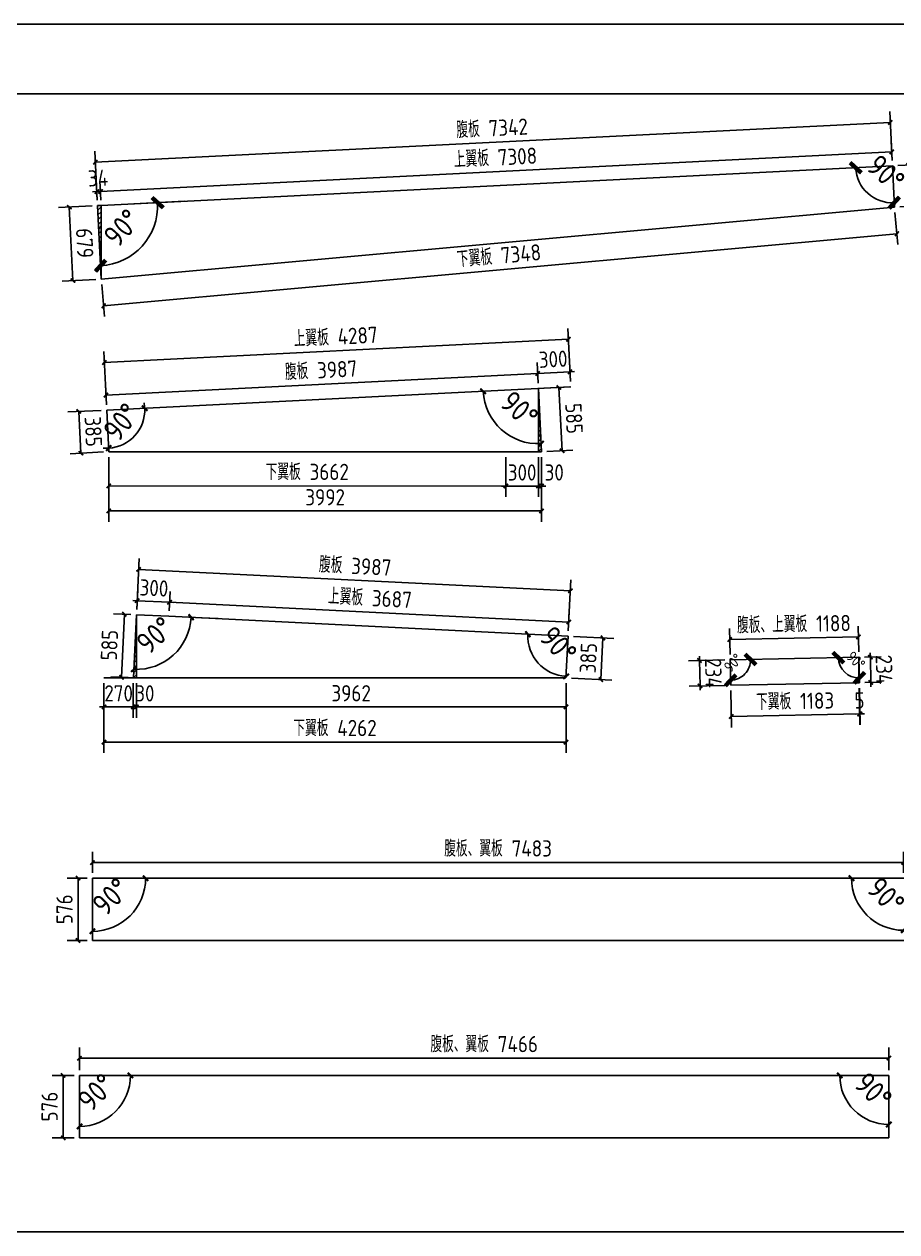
# Model space of a CAD drawing. Extents: x 411778 to 673094, y -11605 to 324395.
# Drawn here: x 417374 to 425424, y 124253 to 135395 of the extents above; entities that cross this region are included whole.
import ezdxf

# ---------------------------------------------------------------- set-up
doc = ezdxf.new("R2010")
doc.units = 0
doc.header["$LTSCALE"] = 1000
doc.header["$MEASUREMENT"] = 0
doc.styles.get("Standard").update_dxf_attribs({"font": 'gbenor.shx', "bigfont": 'gbcbig.shx'})
doc.dimstyles.get("Standard").update_dxf_attribs({"dimscale": 100, "dimtxt": 3.5, "dimasz": 1, "dimexe": 2.5, "dimexo": 3, "dimgap": 1.5, "dimtad": 1, "dimdec": 0, "dimzin": 0, "dimdsep": 46, "dimtxsty": 'Standard', "dimblk": 'ARCHTICK', "dimcen": 0.09, "dimadec": 0, "dimazin": 0, "dimtfac": 1, "dimtdec": 0, "dimtix": 1, "dimtmove": 2, "dimatfit": 3, "dimfxl": 1, "dimtolj": 1, "dimtzin": 0, "dimarcsym": 0})

# ---------------------------------------------------------------- blocks, each defined once
blk = doc.blocks.new('_ArchTick')
at = {"color": 0, "linetype": 'ByBlock', "const_width": 0.4}
blk.add_lwpolyline([(-0.5, -0.5), (0.5, 0.5)], dxfattribs=at)
blk = doc.blocks.new('*D3185')
at = {"color": 3, "lineweight": -2}
for p, q in [((418048, 133770), (418039, 133950)), ((418082, 133772), (418073, 133951)), ((418044, 133850), (418004, 133848)), ((418044, 133850), (418078, 133851)), ((418078, 133851), (418118, 133853))]:
    blk.add_line(p, q, dxfattribs=at)
at = {"layer": 'Defpoints', "color": 0}
for p in [(418078, 133851), (418050, 133720), (418084, 133722)]:
    blk.add_point(p, dxfattribs=at)
at = {"color": 3, "lineweight": -2, "xscale": 40, "yscale": 40, "zscale": 40}
for p, rotation in [((418044, 133850), 2.862405226101998), ((418078, 133851), 182.8624052261019)]:
    blk.add_blockref('_ArchTick', p, dxfattribs=dict(at, rotation=rotation))
at = {"color": 0, "insert": (418055, 133975), "char_height": 150, "attachment_point": 5, "rotation": 2.8624}
blk.add_mtext('\\A1;34', dxfattribs=at)
blk = doc.blocks.new('*D3186')
at = {"color": 3, "lineweight": -2}
for p, q in [((425380, 134137), (425371, 134316)), ((418078, 133851), (425376, 134216)), ((418082, 133772), (418073, 133951))]:
    blk.add_line(p, q, dxfattribs=at)
at = {"layer": 'Defpoints', "color": 0}
for p in [(425376, 134216), (425383, 134087), (418084, 133722)]:
    blk.add_point(p, dxfattribs=at)
at = {"color": 3, "lineweight": -2, "xscale": 40, "yscale": 40, "zscale": 40}
for p, rotation in [((425376, 134216), 2.862405226236664), ((418078, 133851), 182.8624052262367)]:
    blk.add_blockref('_ArchTick', p, dxfattribs=dict(at, rotation=rotation))
at = {"color": 0, "insert": (421721, 134164), "char_height": 150, "attachment_point": 5, "rotation": 2.8624}
blk.add_mtext('\\A1;上翼板 7308', dxfattribs=at)
blk = doc.blocks.new('*D3187')
at = {"color": 3, "lineweight": -2}
for p, q in [((418030, 134122), (425363, 134489)), ((425380, 134137), (425358, 134588)), ((418048, 133770), (418025, 134222))]:
    blk.add_line(p, q, dxfattribs=at)
at = {"layer": 'Defpoints', "color": 0}
for p in [(425363, 134489), (425383, 134087), (418050, 133720)]:
    blk.add_point(p, dxfattribs=at)
at = {"color": 3, "lineweight": -2, "xscale": 40, "yscale": 40, "zscale": 40}
for p, rotation in [((425363, 134489), 2.862405226111834), ((418030, 134122), 182.8624052261118)]:
    blk.add_blockref('_ArchTick', p, dxfattribs=dict(at, rotation=rotation))
at = {"color": 0, "insert": (421690, 134435), "char_height": 150, "attachment_point": 5, "rotation": 2.8624}
blk.add_mtext('\\A1;腹板 7342', dxfattribs=at)
blk = doc.blocks.new('*D3188')
at = {"color": 0, "lineweight": -2}
blk.add_line((418384, 133737), (418854, 133761), dxfattribs=at)
blk.add_arc((418050, 133720), 555, 272.8624, 2.8624, dxfattribs=at)
at = {"layer": 'Defpoints', "color": 0}
for p in [(418050, 133720), (418050, 133720), (418084, 133722), (418352, 133254), (418084, 133042)]:
    blk.add_point(p, dxfattribs=at)
at = {"color": 0, "lineweight": -2, "xscale": 100, "yscale": 100, "zscale": 100}
for p, rotation in [((418605, 133748), 92.86240522614101), ((418078, 133166), 182.8624052261081)]:
    blk.add_blockref('_ArchTick', p, dxfattribs=dict(at, rotation=rotation))
at = {"color": 0, "insert": (418277, 133516), "char_height": 200, "attachment_point": 5, "rotation": 47.8624}
blk.add_mtext('\\A1;90°', dxfattribs=at)
blk = doc.blocks.new('*D3189')
at = {"color": 0, "lineweight": -2}
blk.add_arc((425383, 134087), 340, 182.8624, 272.8624, dxfattribs=at)
at = {"layer": 'Defpoints', "color": 0}
for p in [(425383, 134087), (425383, 134087), (425098, 133903), (418084, 133722), (425402, 133707)]:
    blk.add_point(p, dxfattribs=at)
at = {"color": 0, "lineweight": -2, "xscale": 100, "yscale": 100, "zscale": 100}
for p, rotation in [((425044, 134070), 92.86240522611186), ((425400, 133748), 2.862405226139328)]:
    blk.add_blockref('_ArchTick', p, dxfattribs=dict(at, rotation=rotation))
at = {"color": 0, "insert": (425323, 134021), "char_height": 200, "attachment_point": 5, "rotation": 317.8624}
blk.add_mtext('\\A1;90°', dxfattribs=at)
blk = doc.blocks.new('*D3190')
at = {"color": 3, "lineweight": -2}
for p, q in [((418001, 133718), (417690, 133702)), ((417790, 133707), (417824, 133029)), ((418034, 133040), (417724, 133024))]:
    blk.add_line(p, q, dxfattribs=at)
at = {"layer": 'Defpoints', "color": 0}
for p in [(418050, 133720), (418084, 133042), (417824, 133029)]:
    blk.add_point(p, dxfattribs=at)
at = {"color": 3, "lineweight": -2, "xscale": 40, "yscale": 40, "zscale": 40}
for p, rotation in [((417790, 133707), 92.86240522611051), ((417824, 133029), 272.8624052261105)]:
    blk.add_blockref('_ArchTick', p, dxfattribs=dict(at, rotation=rotation))
at = {"color": 0, "insert": (417932, 133375), "char_height": 150, "attachment_point": 5, "rotation": 272.8624}
blk.add_mtext('\\A1;679', dxfattribs=at)
blk = doc.blocks.new('*D3191')
at = {"color": 3, "lineweight": -2}
for p, q in [((425433, 134090), (425633, 134100)), ((425552, 133714), (425533, 134095)), ((425452, 133709), (425652, 133719))]:
    blk.add_line(p, q, dxfattribs=at)
at = {"layer": 'Defpoints', "color": 0}
for p in [(425383, 134087), (425533, 134095), (425402, 133707)]:
    blk.add_point(p, dxfattribs=at)
at = {"color": 3, "lineweight": -2, "xscale": 40, "yscale": 40, "zscale": 40}
for p, rotation in [((425533, 134095), 92.86240522614258), ((425552, 133714), 272.8624052261426)]:
    blk.add_blockref('_ArchTick', p, dxfattribs=dict(at, rotation=rotation))
at = {"color": 0, "insert": (425667, 133911), "char_height": 150, "attachment_point": 5, "rotation": 272.8624}
blk.add_mtext('\\A1;381', dxfattribs=at)
blk = doc.blocks.new('*D3192')
at = {"color": 3, "lineweight": -2}
for p, q in [((418085, 131832), (417778, 131817)), ((417897, 131437), (417878, 131822)), ((418104, 131448), (417797, 131432))]:
    blk.add_line(p, q, dxfattribs=at)
at = {"layer": 'Defpoints', "color": 0}
for p in [(417878, 131822), (418135, 131834), (418154, 131450)]:
    blk.add_point(p, dxfattribs=at)
at = {"color": 3, "lineweight": -2, "xscale": 40, "yscale": 40, "zscale": 40}
for p, rotation in [((417878, 131822), 92.86240522614227), ((417897, 131437), 272.8624052261422)]:
    blk.add_blockref('_ArchTick', p, dxfattribs=dict(at, rotation=rotation))
at = {"color": 0, "insert": (418012, 131636), "char_height": 150, "attachment_point": 5, "rotation": 272.8624}
blk.add_mtext('\\A1;385', dxfattribs=at)
blk = doc.blocks.new('*D3193')
at = {"color": 3, "lineweight": -2}
for p, q in [((422114, 132084), (422105, 132272)), ((418128, 131973), (422110, 132172)), ((418133, 131884), (418123, 132073))]:
    blk.add_line(p, q, dxfattribs=at)
at = {"layer": 'Defpoints', "color": 0}
for p in [(422110, 132172), (422117, 132034), (418135, 131834)]:
    blk.add_point(p, dxfattribs=at)
at = {"color": 3, "lineweight": -2, "xscale": 40, "yscale": 40, "zscale": 40}
for p, rotation in [((422110, 132172), 2.862405226128246), ((418128, 131973), 182.8624052261282)]:
    blk.add_blockref('_ArchTick', p, dxfattribs=dict(at, rotation=rotation))
at = {"color": 0, "insert": (420112, 132202), "char_height": 150, "attachment_point": 5, "rotation": 2.8624}
blk.add_mtext('\\A1;腹板 3987', dxfattribs=at)
blk = doc.blocks.new('*D3194')
at = {"color": 3, "lineweight": -2}
for p, q in [((422114, 132084), (422105, 132272)), ((422414, 132099), (422404, 132287)), ((422110, 132172), (422070, 132170)), ((422110, 132172), (422409, 132187)), ((422409, 132187), (422449, 132189))]:
    blk.add_line(p, q, dxfattribs=at)
at = {"layer": 'Defpoints', "color": 0}
for p in [(422409, 132187), (422117, 132034), (422416, 132049)]:
    blk.add_point(p, dxfattribs=at)
at = {"color": 3, "lineweight": -2, "xscale": 40, "yscale": 40, "zscale": 40}
for p, rotation in [((422110, 132172), 2.862405226236691), ((422409, 132187), 182.8624052262367)]:
    blk.add_blockref('_ArchTick', p, dxfattribs=dict(at, rotation=rotation))
at = {"color": 0, "insert": (422253, 132304), "char_height": 150, "attachment_point": 5, "rotation": 2.8624}
blk.add_mtext('\\A1;300', dxfattribs=at)
blk = doc.blocks.new('*D3195')
at = {"color": 3, "lineweight": -2}
for p, q in [((422394, 132488), (418113, 132274)), ((422414, 132099), (422389, 132588)), ((418133, 131884), (418108, 132374))]:
    blk.add_line(p, q, dxfattribs=at)
at = {"layer": 'Defpoints', "color": 0}
for p in [(418113, 132274), (422416, 132049), (418135, 131834)]:
    blk.add_point(p, dxfattribs=at)
at = {"color": 3, "lineweight": -2, "xscale": 40, "yscale": 40, "zscale": 40}
for p, rotation in [((422394, 132488), 2.862405226111511), ((418113, 132274), 182.8624052261115)]:
    blk.add_blockref('_ArchTick', p, dxfattribs=dict(at, rotation=rotation))
at = {"color": 0, "insert": (420247, 132511), "char_height": 150, "attachment_point": 5, "rotation": 2.8624}
blk.add_mtext('\\A1;上翼板 4287', dxfattribs=at)
blk = doc.blocks.new('*D3196')
at = {"color": 3, "lineweight": -2}
for p, q in [((422167, 132036), (422406, 132048)), ((422336, 131459), (422306, 132043)), ((422196, 131452), (422435, 131464))]:
    blk.add_line(p, q, dxfattribs=at)
at = {"layer": 'Defpoints', "color": 0}
for p in [(422117, 132034), (422306, 132043), (422146, 131450)]:
    blk.add_point(p, dxfattribs=at)
at = {"color": 3, "lineweight": -2, "xscale": 40, "yscale": 40, "zscale": 40}
for p, rotation in [((422306, 132043), 92.86240522611246), ((422336, 131459), 272.8624052261125)]:
    blk.add_blockref('_ArchTick', p, dxfattribs=dict(at, rotation=rotation))
at = {"color": 0, "insert": (422446, 131757), "char_height": 150, "attachment_point": 5, "rotation": 272.8624}
blk.add_mtext('\\A1;585', dxfattribs=at)
blk = doc.blocks.new('*D3197')
at = {"color": 3, "lineweight": -2}
for p, q in [((418154, 131400), (418154, 131035)), ((421817, 131400), (421817, 131034)), ((418154, 131135), (421817, 131134))]:
    blk.add_line(p, q, dxfattribs=at)
at = {"layer": 'Defpoints', "color": 0}
for p in [(418154, 131450), (421817, 131450), (421817, 131134)]:
    blk.add_point(p, dxfattribs=at)
at = {"color": 3, "lineweight": -2, "xscale": 40, "yscale": 40, "zscale": 40}
for p, rotation in [((418154, 131135), 179.9928155509552), ((421817, 131134), 359.9928155509552)]:
    blk.add_blockref('_ArchTick', p, dxfattribs=dict(at, rotation=rotation))
at = {"color": 0, "insert": (419985, 131264), "char_height": 150, "attachment_point": 5, "rotation": 359.9928}
blk.add_mtext('\\A1;下翼板 3662', dxfattribs=at)
blk = doc.blocks.new('*D3198')
at = {"color": 3, "lineweight": -2}
for p, q in [((422117, 131400), (422117, 131034)), ((422146, 131400), (422146, 131034)), ((422117, 131134), (422077, 131134)), ((422117, 131134), (422146, 131134)), ((422146, 131134), (422186, 131134))]:
    blk.add_line(p, q, dxfattribs=at)
at = {"layer": 'Defpoints', "color": 0}
for p in [(422117, 131450), (422146, 131450), (422146, 131134)]:
    blk.add_point(p, dxfattribs=at)
at = {"color": 3, "lineweight": -2, "xscale": 40, "yscale": 40, "zscale": 40}
for p, rotation in [((422117, 131134), 359.992815551027), ((422146, 131134), 179.992815551027)]:
    blk.add_blockref('_ArchTick', p, dxfattribs=dict(at, rotation=rotation))
at = {"color": 0, "insert": (422263, 131259), "char_height": 150, "attachment_point": 5, "rotation": 359.9928}
blk.add_mtext('\\A1;30', dxfattribs=at)
blk = doc.blocks.new('*D3199')
at = {"color": 0, "lineweight": -2}
blk.add_arc((422117, 132034), 510, 182.8624, 272.8624, dxfattribs=at)
at = {"layer": 'Defpoints', "color": 0}
for p in [(422117, 132034), (422416, 132049), (418135, 131834), (421688, 131757), (422146, 131450)]:
    blk.add_point(p, dxfattribs=at)
at = {"color": 0, "lineweight": -2, "xscale": 50, "yscale": 50, "zscale": 50}
for p, rotation in [((421607, 132008), 92.8624052261116), ((422142, 131524), 2.862405226107914)]:
    blk.add_blockref('_ArchTick', p, dxfattribs=dict(at, rotation=rotation))
at = {"color": 0, "insert": (421942, 131841), "char_height": 200, "attachment_point": 5, "rotation": 317.8624}
blk.add_mtext('\\A1;90°', dxfattribs=at)
blk = doc.blocks.new('*D3200')
at = {"color": 0, "lineweight": -2}
for start, end in [(272.8624, 2.8624), (2.8624, 11.024), (264.7008, 272.8624)]:
    blk.add_arc((418135, 131834), 351, start, end, dxfattribs=at)
at = {"layer": 'Defpoints', "color": 0}
for p in [(422416, 132049), (418135, 131834), (418135, 131834), (418326, 131539), (418154, 131450)]:
    blk.add_point(p, dxfattribs=at)
at = {"color": 0, "lineweight": -2, "xscale": 50, "yscale": 50, "zscale": 50}
for p, rotation in [((418486, 131852), 272.8624052261122), ((418153, 131484), 2.862405226136051)]:
    blk.add_blockref('_ArchTick', p, dxfattribs=dict(at, rotation=rotation))
at = {"color": 0, "insert": (418271, 131724), "char_height": 200, "attachment_point": 5, "rotation": 50.9601}
blk.add_mtext('\\A1;90°', dxfattribs=at)
blk = doc.blocks.new('*D3105')
at = {"color": 3, "lineweight": -2}
for p, q in [((418154, 131400), (418154, 130805)), ((422146, 131400), (422146, 130804)), ((418154, 130905), (422146, 130904))]:
    blk.add_line(p, q, dxfattribs=at)
at = {"layer": 'Defpoints', "color": 0}
for p in [(418154, 131450), (422146, 131450), (422146, 130904)]:
    blk.add_point(p, dxfattribs=at)
at = {"color": 3, "lineweight": -2, "xscale": 40, "yscale": 40, "zscale": 40}
for p, rotation in [((418154, 130905), 179.992815550955), ((422146, 130904), 359.992815550955)]:
    blk.add_blockref('_ArchTick', p, dxfattribs=dict(at, rotation=rotation))
at = {"color": 0, "insert": (420150, 131030), "char_height": 150, "attachment_point": 5, "rotation": 359.9928}
blk.add_mtext('\\A1;3992', dxfattribs=at)
blk = doc.blocks.new('*D3201')
at = {"color": 3, "lineweight": -2}
for p, q in [((421817, 131400), (421817, 131034)), ((422117, 131400), (422117, 131034)), ((421817, 131134), (421777, 131134)), ((422117, 131134), (421817, 131134)), ((422117, 131134), (422157, 131134))]:
    blk.add_line(p, q, dxfattribs=at)
at = {"layer": 'Defpoints', "color": 0}
for p in [(421817, 131450), (422117, 131450), (421817, 131134)]:
    blk.add_point(p, dxfattribs=at)
at = {"color": 3, "lineweight": -2, "xscale": 40, "yscale": 40, "zscale": 40}
for p, rotation in [((421817, 131134), 359.9928155509547), ((422117, 131134), 179.9928155509547)]:
    blk.add_blockref('_ArchTick', p, dxfattribs=dict(at, rotation=rotation))
at = {"color": 0, "insert": (421967, 131259), "char_height": 150, "attachment_point": 5, "rotation": 359.9928}
blk.add_mtext('\\A1;300', dxfattribs=at)
blk = doc.blocks.new('*D3202')
at = {"color": 3, "lineweight": -2}
for p, q in [((418409, 129314), (418409, 128996)), ((422372, 129314), (422372, 128997)), ((422372, 129097), (418409, 129096))]:
    blk.add_line(p, q, dxfattribs=at)
at = {"layer": 'Defpoints', "color": 0}
for p in [(418409, 129364), (422372, 129364), (418409, 129096)]:
    blk.add_point(p, dxfattribs=at)
at = {"color": 3, "lineweight": -2, "xscale": 40, "yscale": 40, "zscale": 40}
for p, rotation in [((418409, 129096), 180.0071844490455), ((422372, 129097), 0.007184449045443131)]:
    blk.add_blockref('_ArchTick', p, dxfattribs=dict(at, rotation=rotation))
at = {"color": 0, "insert": (420390, 129222), "char_height": 150, "attachment_point": 5, "rotation": 0.0072}
blk.add_mtext('\\A1;3962', dxfattribs=at)
blk = doc.blocks.new('*D3203')
at = {"color": 3, "lineweight": -2}
for p, q in [((418110, 129314), (418110, 128996)), ((418409, 129314), (418409, 128996)), ((418409, 129096), (418110, 129096))]:
    blk.add_line(p, q, dxfattribs=at)
at = {"layer": 'Defpoints', "color": 0}
for p in [(418110, 129364), (418409, 129364), (418110, 129096)]:
    blk.add_point(p, dxfattribs=at)
at = {"color": 3, "lineweight": -2, "xscale": 40, "yscale": 40, "zscale": 40}
for p, rotation in [((418110, 129096), 180.007184448973), ((418409, 129096), 0.007184448973021063)]:
    blk.add_blockref('_ArchTick', p, dxfattribs=dict(at, rotation=rotation))
at = {"color": 0, "insert": (418487, 129221), "char_height": 150, "attachment_point": 5, "rotation": 0.0072}
blk.add_mtext('\\A1;30', dxfattribs=at)
blk = doc.blocks.new('*D3106')
at = {"color": 3, "lineweight": -2}
for p, q in [((418110, 129314), (418110, 128671)), ((422372, 129314), (422372, 128671)), ((422372, 128771), (418110, 128771))]:
    blk.add_line(p, q, dxfattribs=at)
at = {"layer": 'Defpoints', "color": 0}
for p in [(418110, 129364), (422372, 129364), (418110, 128771)]:
    blk.add_point(p, dxfattribs=at)
at = {"color": 3, "lineweight": -2, "xscale": 40, "yscale": 40, "zscale": 40}
for p, rotation in [((418110, 128771), 180.0066801557777), ((422372, 128771), 0.006680155777738506)]:
    blk.add_blockref('_ArchTick', p, dxfattribs=dict(at, rotation=rotation))
at = {"color": 0, "insert": (420241, 128901), "char_height": 150, "attachment_point": 5, "rotation": 0.0067}
blk.add_mtext('\\A1;下翼板 4262', dxfattribs=at)
blk = doc.blocks.new('*D3204')
at = {"color": 3, "lineweight": -2}
for p, q in [((418110, 129314), (418110, 128996)), ((418380, 129314), (418380, 128996)), ((418110, 129096), (418070, 129096)), ((418380, 129096), (418110, 129096)), ((418380, 129096), (418420, 129096))]:
    blk.add_line(p, q, dxfattribs=at)
at = {"layer": 'Defpoints', "color": 0}
for p in [(418110, 129364), (418380, 129364), (418110, 129096)]:
    blk.add_point(p, dxfattribs=at)
at = {"color": 3, "lineweight": -2, "xscale": 40, "yscale": 40, "zscale": 40}
for p, rotation in [((418110, 129096), 359.9999999999691), ((418380, 129096), 179.9999999999691)]:
    blk.add_blockref('_ArchTick', p, dxfattribs=dict(at, rotation=rotation))
at = {"color": 0, "insert": (418245, 129221), "char_height": 150, "attachment_point": 5}
blk.add_mtext('\\A1;270', dxfattribs=at)
blk = doc.blocks.new('*D3205')
at = {"color": 3, "lineweight": -2}
for p, q in [((418711, 129982), (418720, 130162)), ((422397, 129879), (418715, 130062)), ((422393, 129799), (422402, 129979))]:
    blk.add_line(p, q, dxfattribs=at)
at = {"layer": 'Defpoints', "color": 0}
for p in [(418715, 130062), (418708, 129932), (422391, 129749)]:
    blk.add_point(p, dxfattribs=at)
at = {"color": 3, "lineweight": -2, "xscale": 40, "yscale": 40, "zscale": 40}
for p, rotation in [((418715, 130062), 177.158499624351), ((422397, 129879), 357.158499624351)]:
    blk.add_blockref('_ArchTick', p, dxfattribs=dict(at, rotation=rotation))
at = {"color": 0, "insert": (420563, 130101), "char_height": 150, "attachment_point": 5, "rotation": 357.1585}
blk.add_mtext('\\A1;上翼板 3687', dxfattribs=at)
blk = doc.blocks.new('*D3206')
at = {"color": 3, "lineweight": -2}
for p, q in [((418412, 129996), (418421, 130175)), ((418711, 129982), (418720, 130161)), ((418416, 130076), (418376, 130078)), ((418715, 130061), (418416, 130076)), ((418715, 130061), (418755, 130059))]:
    blk.add_line(p, q, dxfattribs=at)
at = {"layer": 'Defpoints', "color": 0}
for p in [(418416, 130076), (418409, 129947), (418708, 129932)]:
    blk.add_point(p, dxfattribs=at)
at = {"color": 3, "lineweight": -2, "xscale": 40, "yscale": 40, "zscale": 40}
for p, rotation in [((418416, 130076), 357.1584996241521), ((418715, 130061), 177.1584996241521)]:
    blk.add_blockref('_ArchTick', p, dxfattribs=dict(at, rotation=rotation))
at = {"color": 0, "insert": (418571, 130193), "char_height": 150, "attachment_point": 5, "rotation": 357.1585}
blk.add_mtext('\\A1;300', dxfattribs=at)
blk = doc.blocks.new('*D3207')
at = {"color": 3, "lineweight": -2}
for p, q in [((418412, 129996), (418435, 130465)), ((422412, 130168), (418430, 130365)), ((422393, 129799), (422417, 130268))]:
    blk.add_line(p, q, dxfattribs=at)
at = {"layer": 'Defpoints', "color": 0}
for p in [(418430, 130365), (418409, 129947), (422391, 129749)]:
    blk.add_point(p, dxfattribs=at)
at = {"color": 3, "lineweight": -2, "xscale": 40, "yscale": 40, "zscale": 40}
for p, rotation in [((418430, 130365), 177.158499624351), ((422412, 130168), 357.158499624351)]:
    blk.add_blockref('_ArchTick', p, dxfattribs=dict(at, rotation=rotation))
at = {"color": 0, "insert": (420427, 130396), "char_height": 150, "attachment_point": 5, "rotation": 357.1585}
blk.add_mtext('\\A1;腹板 3987', dxfattribs=at)
blk = doc.blocks.new('*D3208')
at = {"color": 3, "lineweight": -2}
for p, q in [((422441, 129746), (422812, 129728)), ((422712, 129733), (422693, 129348)), ((422422, 129362), (422793, 129343))]:
    blk.add_line(p, q, dxfattribs=at)
at = {"layer": 'Defpoints', "color": 0}
for p in [(422391, 129749), (422372, 129364), (422693, 129348)]:
    blk.add_point(p, dxfattribs=at)
at = {"color": 3, "lineweight": -2, "xscale": 40, "yscale": 40, "zscale": 40}
for p, rotation in [((422712, 129733), 87.1375947738753), ((422693, 129348), 267.1375947738753)]:
    blk.add_blockref('_ArchTick', p, dxfattribs=dict(at, rotation=rotation))
at = {"color": 0, "insert": (422578, 129547), "char_height": 150, "attachment_point": 5, "rotation": 87.1376}
blk.add_mtext('\\A1;385', dxfattribs=at)
blk = doc.blocks.new('*D3209')
at = {"color": 3, "lineweight": -2}
for p, q in [((418359, 129949), (418198, 129956)), ((418272, 129369), (418298, 129952)), ((418333, 129366), (418172, 129373))]:
    blk.add_line(p, q, dxfattribs=at)
at = {"layer": 'Defpoints', "color": 0}
for p in [(418298, 129952), (418409, 129947), (418383, 129364)]:
    blk.add_point(p, dxfattribs=at)
at = {"color": 3, "lineweight": -2, "xscale": 40, "yscale": 40, "zscale": 40}
for p, rotation in [((418298, 129952), 87.41582622571491), ((418272, 129369), 267.4158262257149)]:
    blk.add_blockref('_ArchTick', p, dxfattribs=dict(at, rotation=rotation))
at = {"color": 0, "insert": (418160, 129666), "char_height": 150, "attachment_point": 5, "rotation": 87.4158}
blk.add_mtext('\\A1;585', dxfattribs=at)
blk = doc.blocks.new('*D3210')
at = {"color": 0, "lineweight": -2}
blk.add_line((419008, 129919), (419164, 129912), dxfattribs=at)
blk.add_arc((418409, 129947), 505, 267.4158, 357.4158, dxfattribs=at)
at = {"layer": 'Defpoints', "color": 0}
for p in [(418409, 129947), (418409, 129947), (418708, 129933), (418642, 129498), (418383, 129364)]:
    blk.add_point(p, dxfattribs=at)
at = {"color": 0, "lineweight": -2, "xscale": 50, "yscale": 50, "zscale": 50}
for p, rotation in [((418914, 129924), 87.4158262257276), ((418386, 129442), 177.4158262257157)]:
    blk.add_blockref('_ArchTick', p, dxfattribs=dict(at, rotation=rotation))
at = {"color": 0, "insert": (418581, 129758), "char_height": 200, "attachment_point": 5, "rotation": 42.4158}
blk.add_mtext('\\A1;90°', dxfattribs=at)
blk = doc.blocks.new('*D3211')
at = {"color": 0, "lineweight": -2}
blk.add_arc((422391, 129749), 371, 177.1376, 267.1376, dxfattribs=at)
at = {"layer": 'Defpoints', "color": 0}
for p in [(418708, 129933), (422391, 129749), (422391, 129749), (422061, 129580), (422372, 129364)]:
    blk.add_point(p, dxfattribs=at)
at = {"color": 0, "lineweight": -2, "xscale": 50, "yscale": 50, "zscale": 50}
for p, rotation in [((422020, 129767), 87.1375947738881), ((422372, 129378), 357.1375947738786)]:
    blk.add_blockref('_ArchTick', p, dxfattribs=dict(at, rotation=rotation))
at = {"color": 0, "insert": (422301, 129668), "char_height": 200, "attachment_point": 5, "rotation": 312.1376}
blk.add_mtext('\\A1;90°', dxfattribs=at)
blk = doc.blocks.new('*D3212')
at = {"color": 3, "lineweight": -2}
for p, q in [((425406, 133657), (425433, 133361)), ((425424, 133461), (418107, 132796)), ((418089, 132992), (418116, 132697))]:
    blk.add_line(p, q, dxfattribs=at)
at = {"layer": 'Defpoints', "color": 0}
for p in [(425402, 133707), (418084, 133042), (418107, 132796)]:
    blk.add_point(p, dxfattribs=at)
at = {"color": 3, "lineweight": -2, "xscale": 40, "yscale": 40, "zscale": 40}
for p, rotation in [((425424, 133461), 5.189537818528772), ((418107, 132796), 185.1895378185288)]:
    blk.add_blockref('_ArchTick', p, dxfattribs=dict(at, rotation=rotation))
at = {"color": 0, "insert": (421754, 133258), "char_height": 150, "attachment_point": 5, "rotation": 5.1895}
blk.add_mtext('\\A1;下翼板 7348', dxfattribs=at)
blk = doc.blocks.new('*D3215')
at = {"color": 3, "lineweight": -2}
for p, q in [((425075, 129269), (425082, 128931)), ((423892, 129246), (423898, 128907)), ((423896, 129007), (425080, 129031))]:
    blk.add_line(p, q, dxfattribs=at)
at = {"layer": 'Defpoints', "color": 0}
for p in [(423891, 129296), (425074, 129319), (425080, 129031)]:
    blk.add_point(p, dxfattribs=at)
at = {"color": 3, "lineweight": -2, "xscale": 40, "yscale": 40, "zscale": 40}
for p, rotation in [((423896, 129007), 181.1506035000472), ((425080, 129031), 1.150603500047161)]:
    blk.add_blockref('_ArchTick', p, dxfattribs=dict(at, rotation=rotation))
at = {"color": 0, "insert": (424485, 129149), "char_height": 150, "attachment_point": 5, "rotation": 1.1506}
blk.add_mtext('\\A1;下翼板 1183', dxfattribs=at)
blk = doc.blocks.new('*D3216')
at = {"color": 3, "lineweight": -2}
for p, q in [((425075, 129269), (425082, 128931)), ((425080, 129269), (425086, 128931)), ((425080, 129031), (425040, 129030)), ((425080, 129031), (425084, 129031)), ((425084, 129031), (425124, 129032))]:
    blk.add_line(p, q, dxfattribs=at)
at = {"layer": 'Defpoints', "color": 0}
for p in [(425074, 129319), (425079, 129319), (425084, 129031)]:
    blk.add_point(p, dxfattribs=at)
at = {"color": 3, "lineweight": -2, "xscale": 40, "yscale": 40, "zscale": 40}
for p, rotation in [((425080, 129031), 1.150603500031089), ((425084, 129031), 181.1506035000311)]:
    blk.add_blockref('_ArchTick', p, dxfattribs=dict(at, rotation=rotation))
at = {"color": 0, "insert": (425079, 129156), "char_height": 150, "attachment_point": 5, "rotation": 1.1506}
blk.add_mtext('\\A1;5', dxfattribs=at)
blk = doc.blocks.new('*D3217')
at = {"color": 3, "lineweight": -2}
for p, q in [((423836, 129529), (423503, 129522)), ((423603, 129524), (423603, 129564)), ((423608, 129290), (423603, 129524)), ((423841, 129295), (423508, 129288)), ((423608, 129290), (423609, 129250))]:
    blk.add_line(p, q, dxfattribs=at)
at = {"layer": 'Defpoints', "color": 0}
for p in [(423603, 129524), (423886, 129530), (423891, 129296)]:
    blk.add_point(p, dxfattribs=at)
at = {"color": 3, "lineweight": -2, "xscale": 40, "yscale": 40, "zscale": 40}
for p, rotation in [((423603, 129524), 271.1457628381741), ((423608, 129290), 91.14576283817406)]:
    blk.add_blockref('_ArchTick', p, dxfattribs=dict(at, rotation=rotation))
at = {"color": 0, "insert": (423731, 129409), "char_height": 150, "attachment_point": 5, "rotation": 271.1458}
blk.add_mtext('\\A1;234', dxfattribs=at)
blk = doc.blocks.new('*D3218')
at = {"color": 3, "lineweight": -2}
for p, q in [((425179, 129555), (425178, 129595)), ((425124, 129554), (425279, 129557)), ((425183, 129322), (425179, 129555)), ((425129, 129320), (425283, 129324)), ((425183, 129322), (425184, 129282))]:
    blk.add_line(p, q, dxfattribs=at)
at = {"layer": 'Defpoints', "color": 0}
for p in [(425074, 129553), (425179, 129555), (425079, 129319)]:
    blk.add_point(p, dxfattribs=at)
at = {"color": 3, "lineweight": -2, "xscale": 40, "yscale": 40, "zscale": 40}
for p, rotation in [((425179, 129555), 271.1505844320536), ((425183, 129322), 91.15058443205356)]:
    blk.add_blockref('_ArchTick', p, dxfattribs=dict(at, rotation=rotation))
at = {"color": 0, "insert": (425306, 129441), "char_height": 150, "attachment_point": 5, "rotation": 271.1506}
blk.add_mtext('\\A1;234', dxfattribs=at)
blk = doc.blocks.new('*D3219')
at = {"color": 3, "lineweight": -2}
for p, q in [((423885, 129579), (423880, 129818)), ((425073, 129603), (425068, 129842)), ((425070, 129742), (423882, 129718))]:
    blk.add_line(p, q, dxfattribs=at)
at = {"layer": 'Defpoints', "color": 0}
for p in [(423882, 129718), (423886, 129530), (425074, 129553)]:
    blk.add_point(p, dxfattribs=at)
at = {"color": 3, "lineweight": -2, "xscale": 40, "yscale": 40, "zscale": 40}
for p, rotation in [((423882, 129718), 181.1505844320332), ((425070, 129742), 1.150584432033188)]:
    blk.add_blockref('_ArchTick', p, dxfattribs=dict(at, rotation=rotation))
at = {"color": 0, "insert": (424474, 129860), "char_height": 150, "attachment_point": 5, "rotation": 1.1506}
blk.add_mtext('\\A1;腹板、上翼板 1188', dxfattribs=at)
blk = doc.blocks.new('*D3220')
at = {"color": 0, "lineweight": -2}
blk.add_arc((423886, 129530), 188, 271.1458, 1.1506, dxfattribs=at)
at = {"layer": 'Defpoints', "color": 0}
for p in [(423886, 129530), (423886, 129530), (425074, 129553), (423983, 129369), (423891, 129296)]:
    blk.add_point(p, dxfattribs=at)
at = {"color": 0, "lineweight": -2, "xscale": 100, "yscale": 100, "zscale": 100}
for p, rotation in [((424074, 129533), 91.15058443203247), ((423890, 129341), 181.1457628381813)]:
    blk.add_blockref('_ArchTick', p, dxfattribs=dict(at, rotation=rotation))
at = {"color": 0, "insert": (423913, 129503), "char_height": 100, "attachment_point": 5, "rotation": 46.1482}
blk.add_mtext('\\A1;90°', dxfattribs=at)
blk = doc.blocks.new('*D3221')
at = {"color": 0, "lineweight": -2}
blk.add_arc((425074, 129553), 190, 181.1506, 271.1506, dxfattribs=at)
at = {"layer": 'Defpoints', "color": 0}
for p in [(423886, 129530), (425074, 129553), (425074, 129553), (424911, 129455), (425079, 129319)]:
    blk.add_point(p, dxfattribs=at)
at = {"color": 0, "lineweight": -2, "xscale": 100, "yscale": 100, "zscale": 100}
for p, rotation in [((424884, 129550), 91.15058443203135), ((425078, 129364), 1.150584432060366)]:
    blk.add_blockref('_ArchTick', p, dxfattribs=dict(at, rotation=rotation))
at = {"color": 0, "insert": (425046, 129525), "char_height": 100, "attachment_point": 5, "rotation": 316.1506}
blk.add_mtext('\\A1;90°', dxfattribs=at)
blk = doc.blocks.new('*D3222')
at = {"color": 3, "lineweight": -2}
for p, q in [((417953.5, 127516.5), (417771, 127516.5)), ((417871, 126940.5), (417871, 127516.5)), ((417953.5, 126940.5), (417771, 126940.5))]:
    blk.add_line(p, q, dxfattribs=at)
at = {"layer": 'Defpoints', "color": 0}
for p in [(417871, 127516.5), (418003.5, 127516.5), (418003.5, 126940.5)]:
    blk.add_point(p, dxfattribs=at)
at = {"color": 3, "lineweight": -2, "xscale": 40, "yscale": 40, "zscale": 40}
for p, rotation in [((417871, 127516.5), 90), ((417871, 126940.5), 270)]:
    blk.add_blockref('_ArchTick', p, dxfattribs=dict(at, rotation=rotation))
at = {"color": 0, "insert": (417746, 127228.5), "char_height": 150, "attachment_point": 5, "rotation": 90}
blk.add_mtext('\\A1;576', dxfattribs=at)
blk = doc.blocks.new('*D3223')
at = {"color": 3, "lineweight": -2}
for p, q in [((418004, 127566), (418004, 127760)), ((425486, 127566), (425486, 127760)), ((418004, 127660), (425486, 127660))]:
    blk.add_line(p, q, dxfattribs=at)
at = {"layer": 'Defpoints', "color": 0}
for p in [(425486, 127660), (418004, 127516), (425486, 127516)]:
    blk.add_point(p, dxfattribs=at)
at = {"color": 3, "lineweight": -2, "xscale": 40, "yscale": 40, "zscale": 40, "rotation": 180}
blk.add_blockref('_ArchTick', (418004, 127660), dxfattribs=at)
at = {"color": 3, "lineweight": -2, "xscale": 40, "yscale": 40, "zscale": 40}
blk.add_blockref('_ArchTick', (425486, 127660), dxfattribs=at)
at = {"color": 0, "insert": (421745, 127790), "char_height": 150, "attachment_point": 5}
blk.add_mtext('\\A1;腹板、翼板 7483', dxfattribs=at)
blk = doc.blocks.new('*D3224')
at = {"color": 0, "lineweight": -2}
blk.add_arc((418003, 127516), 491, 270, 0, dxfattribs=at)
at = {"layer": 'Defpoints', "color": 0}
for p in [(418003, 127516), (418003, 127516), (425486, 127516), (418249, 127092), (418003, 126940)]:
    blk.add_point(p, dxfattribs=at)
at = {"color": 0, "lineweight": -2, "xscale": 50, "yscale": 50, "zscale": 50}
for p, rotation in [((418494, 127516), 90), ((418003, 127026), 180)]:
    blk.add_blockref('_ArchTick', p, dxfattribs=dict(at, rotation=rotation))
at = {"color": 0, "insert": (418174, 127346), "char_height": 200, "attachment_point": 5, "rotation": 45}
blk.add_mtext('\\A1;90°', dxfattribs=at)
blk = doc.blocks.new('*D3225')
at = {"color": 0, "lineweight": -2}
blk.add_arc((425486, 127516), 481, 180, 270, dxfattribs=at)
at = {"layer": 'Defpoints', "color": 0}
for p in [(418004, 127516), (425486, 127516), (425486, 127516), (425070, 127276), (425486, 126940)]:
    blk.add_point(p, dxfattribs=at)
at = {"color": 0, "lineweight": -2, "xscale": 50, "yscale": 50, "zscale": 50, "rotation": 90}
blk.add_blockref('_ArchTick', (425006, 127516), dxfattribs=at)
at = {"color": 0, "lineweight": -2, "xscale": 50, "yscale": 50, "zscale": 50}
blk.add_blockref('_ArchTick', (425486, 127036), dxfattribs=at)
at = {"color": 0, "insert": (425323, 127353), "char_height": 200, "attachment_point": 5, "rotation": 315}
blk.add_mtext('\\A1;90°', dxfattribs=at)
blk = doc.blocks.new('*D3226')
at = {"color": 3, "lineweight": -2}
for p, q in [((417834, 125696), (417633.5, 125696)), ((417733.5, 125120), (417733.5, 125696)), ((417834, 125120), (417633.5, 125120))]:
    blk.add_line(p, q, dxfattribs=at)
at = {"layer": 'Defpoints', "color": 0}
for p in [(417733.5, 125696), (417884, 125696), (417884, 125120)]:
    blk.add_point(p, dxfattribs=at)
at = {"color": 3, "lineweight": -2, "xscale": 40, "yscale": 40, "zscale": 40}
for p, rotation in [((417733.5, 125696), 90), ((417733.5, 125120), 270)]:
    blk.add_blockref('_ArchTick', p, dxfattribs=dict(at, rotation=rotation))
at = {"color": 0, "insert": (417608.5, 125408), "char_height": 150, "attachment_point": 5, "rotation": 90}
blk.add_mtext('\\A1;576', dxfattribs=at)
blk = doc.blocks.new('*D3227')
at = {"color": 3, "lineweight": -2}
for p, q in [((417884, 125746), (417884, 125955)), ((425350, 125746), (425350, 125955)), ((417884, 125855), (425350, 125855))]:
    blk.add_line(p, q, dxfattribs=at)
at = {"layer": 'Defpoints', "color": 0}
for p in [(425350, 125855), (417884, 125696), (425350, 125696)]:
    blk.add_point(p, dxfattribs=at)
at = {"color": 3, "lineweight": -2, "xscale": 40, "yscale": 40, "zscale": 40, "rotation": 180}
blk.add_blockref('_ArchTick', (417884, 125855), dxfattribs=at)
at = {"color": 3, "lineweight": -2, "xscale": 40, "yscale": 40, "zscale": 40}
blk.add_blockref('_ArchTick', (425350, 125855), dxfattribs=at)
at = {"color": 0, "insert": (421617, 125985), "char_height": 150, "attachment_point": 5}
blk.add_mtext('\\A1;腹板、翼板 7466', dxfattribs=at)
blk = doc.blocks.new('*D3228')
at = {"color": 0, "lineweight": -2}
blk.add_arc((417884, 125696), 470, 270, 0, dxfattribs=at)
at = {"layer": 'Defpoints', "color": 0}
for p in [(417884, 125696), (417884, 125696), (425350, 125696), (418119, 125289), (417884, 125120)]:
    blk.add_point(p, dxfattribs=at)
at = {"color": 0, "lineweight": -2, "xscale": 50, "yscale": 50, "zscale": 50}
for p, rotation in [((418354, 125696), 90), ((417884, 125226), 180.0000000000041)]:
    blk.add_blockref('_ArchTick', p, dxfattribs=dict(at, rotation=rotation))
at = {"color": 0, "insert": (418039, 125541), "char_height": 200, "attachment_point": 5, "rotation": 45}
blk.add_mtext('\\A1;90°', dxfattribs=at)
blk = doc.blocks.new('*D3229')
at = {"color": 0, "lineweight": -2}
blk.add_arc((425350, 125696), 453, 180, 270, dxfattribs=at)
at = {"layer": 'Defpoints', "color": 0}
for p in [(417884, 125696), (425350, 125696), (425350, 125696), (424958, 125470), (425350, 125120)]:
    blk.add_point(p, dxfattribs=at)
at = {"color": 0, "lineweight": -2, "xscale": 50, "yscale": 50, "zscale": 50}
for p, rotation in [((424897, 125696), 90), ((425350, 125243), 359.999999999998)]:
    blk.add_blockref('_ArchTick', p, dxfattribs=dict(at, rotation=rotation))
at = {"color": 0, "insert": (425207, 125553), "char_height": 200, "attachment_point": 5, "rotation": 315}
blk.add_mtext('\\A1;90°', dxfattribs=at)

msp = doc.modelspace()

# ---------------------------------------------------------------- hatches: boundary and pattern name
h = msp.add_hatch()
h.set_pattern_fill('ANSI31', color=2, scale=20, style=0)
h.set_pattern_definition([(45, (-27149.567, 2695.122), (-22.4506403, 22.4506403), [])])
h.paths.add_polyline_path([(418084.4, 133722.2), (418050.5, 133720.5), (418084.4, 133042.3)])
h = msp.add_hatch()
h.set_pattern_fill('ANSI31', color=256, scale=20, style=0)
h.set_pattern_definition([(45, (-23139.846, -77.912), (-22.4506403, 22.4506403), [])])
h.paths.add_polyline_path([(422116.6, 132033.6), (422116.6, 131449.6), (422145.8, 131449.6)])
h = msp.add_hatch()
h.set_pattern_fill('ANSI31', color=256, scale=20, style=0)
h.set_pattern_definition([(45, (-22874.75, -322.044), (-22.4506403, 22.4506403), [])])
h.paths.add_polyline_path([(418409.3, 129946.5), (418383, 129364), (418409.3, 129364)])
h = msp.add_hatch()
h.set_pattern_fill('ANSI31', color=256, scale=20, style=0)
h.set_pattern_definition([(45, (10348.84, -1362.643), (-22.4506403, 22.4506403), [])])
h.paths.add_polyline_path([(425073.8, 129553.3), (425073.8, 129319.3), (425078.5, 129319.4)])

# ---------------------------------------------------------------- linework, layer by layer
for p, q in [((425382.9, 134087.1), (418084.4, 133722.2)), ((418084.4, 133722.2), (418084.4, 133042.3)), ((418084.4, 133042.3), (425401.9, 133706.9)), ((422416.2, 132048.6), (418135, 131834.5)), ((422116.6, 132033.6), (422116.6, 131449.6)), ((418154.2, 131450.1), (422116.6, 131449.6)), ((422116.6, 131449.6), (422145.8, 131449.6)), ((418383, 129364), (418409.3, 129946.5)), ((418409.3, 129946.5), (418409.3, 129364)), ((418708.5, 129933), (422390.9, 129748.9)), ((425073.8, 129553.4), (423886, 129529.5)), ((423890.7, 129295.5), (423886, 129529.5)), ((425073.8, 129319.3), (425073.8, 129553.4)), ((425078.5, 129319.4), (425073.8, 129553.3)), ((418409.3, 129364), (418110.1, 129364)), ((422371.7, 129364.5), (418409.3, 129364)), ((425073.8, 129319.3), (423890.7, 129295.5)), ((425073.8, 129319.3), (425078.5, 129319.4)), ((425486.5, 127516.5), (418003.5, 127516.5)), ((418003.5, 127516.5), (418003.5, 126940.5)), ((418003.5, 126940.5), (425486.5, 126940.5)), ((425350, 125696), (417884, 125696)), ((417884, 125120), (417884, 125696)), ((425350, 125120), (425350, 125696)), ((417884, 125120), (425350, 125120))]:
    msp.add_line(p, q)
at = {"color": 0}
for p, q in [((425382.9, 134087.1), (425401.9, 133706.9)), ((418135, 131834.5), (418154.2, 131450.1)), ((422390.9, 129748.9), (422371.7, 129364.5))]:
    msp.add_line(p, q, dxfattribs=at)
at = {"color": 2}
for p, q in [((418084.4, 133722.2), (418050.5, 133720.5)), ((418084.4, 133042.3), (418050.5, 133720.5)), ((422116.6, 131449.6), (421816.6, 131449.6)), ((418409.3, 129946.5), (418708.5, 129933))]:
    msp.add_line(p, q, dxfattribs=at)
at = {"color": 1}
msp.add_line((422145.8, 131449.6), (422116.6, 132033.6), dxfattribs=at)
for points in [[(426628.5, 134753), (411778.5, 134753), (411778.5, 135395), (426628.5, 135395)], [(411778.5, 134753), (426628.5, 134753), (426628.5, 124253), (411778.5, 124253)]]:
    msp.add_lwpolyline(points, close=True)

# ---------------------------------------------------------------- dimensions: what is measured, and where the dimension line sits
for p1, p2, distance, text, picture, middle in [((418050.5, 133720.5), (425382.9, 134087.1), 402, '腹板 7342', '*D3187', (421690.2, 134435.1)), ((425401.9, 133706.9), (418084.4, 133042.3), 246.9, '下翼板 7348', '*D3212', (421753.8, 133258.1)), ((422416.2, 132048.6), (418135, 131834.5), -440.2, '上翼板 4287', '*D3195', (420247.2, 132511)), ((418135, 131834.5), (422116.6, 132033.6), 138.3, '腹板 3987', '*D3193', (420112.4, 132202)), ((418154.2, 131450.1), (421816.6, 131449.6), -315.5, '下翼板 3662', '*D3197', (419985.4, 131264.3)), ((422390.9, 129748.9), (418409.3, 129946.5), -419.5, '腹板 3987', '*D3207', (420427.3, 130396.4)), ((422390.9, 129748.9), (418708.4, 129931.7), -130.7, '上翼板 3687', '*D3205', (420562.6, 130100.6)), ((425073.8, 129553.4), (423886, 129529.5), -188.5, '腹板、上翼板 1188', '*D3219', (424473.5, 129859.8)), ((418383, 129364), (418409.3, 129946.5), 111, '585', '*D3209', (418160.3, 129665.9)), ((422371.7, 129364.5), (418110.1, 129364), 593.1, '下翼板 4262', '*D3106', (420240.9, 128901.1)), ((423890.7, 129295.5), (425073.8, 129319.3), -288.6, '下翼板 1183', '*D3215', (424485.4, 129148.9)), ((418003.5, 127516.5), (425486.5, 127516.5), 143.5, '腹板、翼板 7483', '*D3223', (421745, 127790)), ((417884, 125696), (425350, 125696), 159, '腹板、翼板 7466', '*D3227', (421617, 125985))]:
    dim = msp.add_aligned_dim(p1=p1, p2=p2, distance=distance, text=text, dimstyle='Standard', override={"dimtxt": 1.5, "dimasz": 0.4, "dimexe": 1, "dimexo": 0.5, "dimgap": 0.5, "dimclrd": 3, "dimclre": 3})
    dim.commit()
    dim.dimension.update_dxf_attribs({"geometry": picture, "text_midpoint": middle})
dim = msp.add_linear_dim(base=(425376.5, 134216.2), p1=(418084.4, 133722.2), p2=(425382.9, 134087.1), angle=182.86241, text='上翼板 7308', dimstyle='Standard', override={"dimtxt": 1.5, "dimasz": 0.4, "dimexe": 1, "dimexo": 0.5, "dimgap": 0.5, "dimclrd": 3, "dimclre": 3})
dim.commit()
dim.dimension.update_dxf_attribs({"geometry": '*D3186', "text_midpoint": (421720.7, 134163.6)})
for base, line1, line2, override, picture, middle in [((425097.6, 133902.8), ((425382.9, 134087.1), (418084.4, 133722.2)), ((425382.9, 134087.1), (425401.9, 133706.9)), {"dimtxt": 2}, '*D3189', (425322.8, 134020.6)), ((418351.5, 133254.5), ((418084.4, 133042.3), (418050.5, 133720.5)), ((418084.4, 133722.2), (418050.5, 133720.5)), {"dimtxt": 2}, '*D3188', (418276.5, 133516)), ((421688, 131756.7), ((422145.8, 131449.6), (422116.6, 132033.6)), ((422416.2, 132048.6), (418135, 131834.5)), {"dimtxt": 2, "dimasz": 0.5}, '*D3199', (421942, 131840.6)), ((418641.9, 129498.1), ((418409.3, 129946.5), (418708.5, 129933)), ((418383, 129364), (418409.3, 129946.5)), {"dimtxt": 2, "dimasz": 0.5}, '*D3210', (418581.4, 129758.1)), ((422060.6, 129579.6), ((422390.9, 129748.9), (422371.7, 129364.5)), ((418708.5, 129933), (422390.9, 129748.9)), {"dimtxt": 2, "dimasz": 0.5}, '*D3211', (422301.1, 129667.6)), ((423983.3, 129368.5), ((423890.7, 129295.5), (423886, 129529.5)), ((425073.8, 129553.4), (423886, 129529.5)), {"dimtxt": 1, "dimgap": 1}, '*D3220', (423913.5, 129503.1)), ((424911.5, 129455.2), ((425078.5, 129319.4), (425073.8, 129553.3)), ((425073.8, 129553.4), (423886, 129529.5)), {"dimtxt": 1, "dimgap": 1}, '*D3221', (425046.3, 129524.7)), ((418248.9, 127091.5), ((418003.5, 127516.5), (418003.5, 126940.5)), ((425486.5, 127516.5), (418003.5, 127516.5)), {"dimtxt": 2, "dimasz": 0.5}, '*D3224', (418173.7, 127346.3)), ((425070.1, 127276.1), ((425486.5, 126940.5), (425486.5, 127516.5)), ((425486.5, 127516.5), (418003.5, 127516.5)), {"dimtxt": 2, "dimasz": 0.5}, '*D3225', (425323.3, 127353.3)), ((418118.8, 125289.4), ((417884, 125120), (417884, 125696)), ((425350, 125696), (417884, 125696)), {"dimtxt": 2, "dimasz": 0.5}, '*D3228', (418039.2, 125540.8)), ((424957.8, 125469.6), ((425350, 125120), (425350, 125696)), ((425350, 125696), (417884, 125696)), {"dimtxt": 2, "dimasz": 0.5}, '*D3229', (425206.5, 125552.5))]:
    dim = msp.add_angular_dim_2l(base=base, line1=line1, line2=line2, dimstyle='Standard', override=override, dxfattribs=at)
    dim.commit()
    dim.dimension.update_dxf_attribs({"geometry": picture, "text_midpoint": middle})
for p1, p2, distance, picture, middle in [((418050.5, 133720.5), (418084.4, 133722.2), 129.3, '*D3185', (418054.8, 133975.3)), ((425401.9, 133706.9), (425382.9, 134087.1), -150.1, '*D3191', (425667.2, 133910.7)), ((418050.5, 133720.5), (418084.4, 133042.3), -260.9, '*D3190', (417931.7, 133374.6)), ((422145.8, 131449.6), (422116.6, 132033.6), -189.9, '*D3196', (422445.7, 131757.3)), ((418154.2, 131450.1), (418135, 131834.5), 257.4, '*D3192', (418012.4, 131635.7)), ((418154.2, 131450.1), (422145.8, 131449.6), -545.1, '*D3105', (420150, 131029.7)), ((422116.6, 131449.6), (421816.6, 131449.6), 315.5, '*D3201', (421966.6, 131259.1)), ((422390.9, 129748.9), (422371.7, 129364.5), 321.6, '*D3208', (422577.6, 129546.9)), ((425078.5, 129319.4), (425073.8, 129553.3), -104.7, '*D3218', (425305.9, 129440.9)), ((423890.7, 129295.5), (423886, 129529.5), 282.7, '*D3217', (423730.6, 129409.4)), ((418380.1, 129364), (418110.1, 129364), 267.5, '*D3204', (418245.1, 129221.4)), ((422371.7, 129364.5), (418409.3, 129364), 267.5, '*D3202', (420390.5, 129221.7)), ((418003.5, 126940.5), (418003.5, 127516.5), 132.5, '*D3222', (417746, 127228.5)), ((417884, 125120), (417884, 125696), 150.5, '*D3226', (417608.5, 125408))]:
    dim = msp.add_aligned_dim(p1=p1, p2=p2, distance=distance, dimstyle='Standard', override={"dimtxt": 1.5, "dimasz": 0.4, "dimexe": 1, "dimexo": 0.5, "dimgap": 0.5, "dimclrd": 3, "dimclre": 3})
    dim.commit()
    dim.dimension.update_dxf_attribs({"geometry": picture, "text_midpoint": middle})
for base, p1, p2, angle, picture, middle in [((422409.3, 132186.7), (422116.6, 132033.6), (422416.2, 132048.6), 182.86241, '*D3194', (422253.3, 132304.1)), ((418415.6562, 130075.5441), (418708.4073, 129931.6516), (418409.2512, 129946.5), 357.1585, '*D3206', (418571.4309, 130192.9662)), ((425084.3, 129030.9), (425073.8, 129319.3), (425078.5, 129319.4), 181.1506, '*D3216', (425079.5, 129155.8))]:
    dim = msp.add_linear_dim(base=base, p1=p1, p2=p2, angle=angle, dimstyle='Standard', override={"dimtxt": 1.5, "dimasz": 0.4, "dimexe": 1, "dimexo": 0.5, "dimgap": 0.5, "dimclrd": 3, "dimclre": 3})
    dim.commit()
    dim.dimension.update_dxf_attribs({"geometry": picture, "text_midpoint": middle})
dim = msp.add_angular_dim_2l(base=(418325.6, 131539.4), line1=((422416.2, 132048.6), (418135, 131834.5)), line2=((418135, 131834.5), (418154.2, 131450.1)), dimstyle='Standard', override={"dimtxt": 2, "dimasz": 0.5}, dxfattribs=at)
dim.commit()
dim.dimension.update_dxf_attribs({"geometry": '*D3200', "text_midpoint": (418271.2, 131724.1), "dimtype": 162})
for base, p1, p2, angle, picture, middle in [((422145.8, 131134.1), (422116.6, 131449.6), (422145.8, 131449.6), 179.99282, '*D3198', (422263, 131259.1)), ((418110.2, 129096.4), (418409.3, 129364), (418110.1, 129364), 0.00718, '*D3203', (418487, 129221.4))]:
    dim = msp.add_linear_dim(base=base, p1=p1, p2=p2, angle=angle, text='30', dimstyle='Standard', override={"dimtxt": 1.5, "dimasz": 0.4, "dimexe": 1, "dimexo": 0.5, "dimgap": 0.5, "dimclrd": 3, "dimclre": 3})
    dim.commit()
    dim.dimension.update_dxf_attribs({"geometry": picture, "text_midpoint": middle, "dimtype": 160})

doc.saveas('drawing.dxf')
